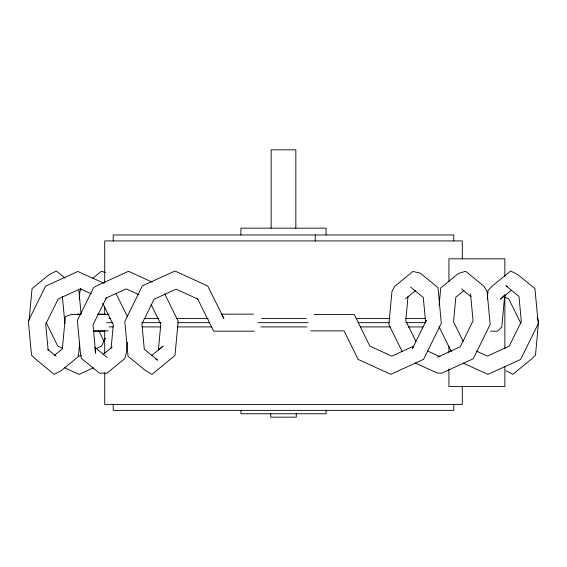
<?xml version="1.0" encoding="UTF-8"?>
<svg xmlns="http://www.w3.org/2000/svg" width="567" height="567" viewBox="0 0 567 567"><rect width="100%" height="100%" fill="white"/><g stroke="black" fill="none" stroke-linecap="round" stroke-linejoin="round"><path stroke-width="0.85" d="M29.115 320.242L32.057 288.646L49.449 274.435L56.346 271.019L65.162 278.227M79.21 299.107L79.94 291.225L81.294 289.078M79.671 342.666L78.374 356.6L61.016 370.783L54.163 374.326L35.841 359.358L31.511 355.105L28.35 321.071L45.551 286.179L77.799 271.451L104.193 283.316M111.104 348.45L113.301 324.756L102.755 303.352M127.327 342.277L126.363 352.695L124.889 358.521L106.794 373.299L99.367 373.043L81.343 358.316L80.337 352.32L77.381 320.518L93.626 287.561L95.816 286.222L128.503 271.295L152.19 282.111M408.049 296.165L405.766 320.752L415.937 341.384M439.113 305.252L440.722 287.923L458.405 273.478L465.62 271.295L483.899 286.222L487.06 291.225L490.15 324.501L473.261 358.762L441.438 373.299L437.285 373.043L415.136 362.93M487.301 299.092L488.116 290.318L492.333 285.988L510.654 271.019L517.551 274.435L534.943 288.646L538.211 323.75L520.612 359.45L487.918 374.376L463.14 363.064M504.765 294.812L501.788 326.918L497.571 331.178L490.512 331.178M106.447 297.569L93.023 324.806L95.66 353.213L94.937 348.925M105.356 338.301L101.507 346.118L96.043 348.613M504.162 295.428L500.548 299.142L511.399 290.276M92.577 278.482L101.38 271.295L105.391 272.507M54.453 355.381L62.356 348.932L65.354 316.606L71.265 314.458L80.897 314.458M103.003 354.495L112.167 347.011M151.58 355.537L163.105 346.118L158.391 350.08L160.794 324.161L151.127 304.543M405.561 298.774L415.802 290.41M463.955 290.58L455.84 297.207L453.543 321.879L463.182 341.426M80.564 288.738L58.203 298.951L45.729 324.253L48.16 350.42M105.831 298.192L126.186 288.894L138.894 294.698M81.23 355.381L79.671 356.09L78.104 355.374M93.47 367.806L79.082 374.376L64.73 367.82M437.483 357.175L460.276 346.763L473.055 320.83L470.553 293.897M77.282 314.153L80.819 314.153M97.63 314.153L105.59 314.153M253.428 314.153L221.577 314.153L223.866 318.406L207.692 285.988L174.919 271.019L142.303 285.917L124.797 321.432L128.036 356.289L145.265 370.364L151.949 374.376L174.99 355.452L178.173 321.17L164.721 293.876M97.531 314.458L108.914 314.458M313.976 314.458L354.247 314.458L369.847 346.104L391.825 356.14L413.655 346.175L412.457 348.514L426.313 320.412L425.576 321.999L423.294 297.469L410.551 287.058M109.055 318.406L110.799 318.406M144.16 318.406L158.838 318.406M176.472 318.406L208.181 318.406M261.671 318.406L306.201 318.406M356.175 318.406L389.649 318.406M405.518 318.406L425.427 318.406M106.688 322.666L112.783 322.666M141.722 322.666L161.12 322.666M177.868 322.666L209.634 322.666M258.056 322.666L308.065 322.666M358.252 322.666L389.132 322.666M405.88 322.666L425.278 322.666M109.055 326.918L113.35 326.918M142.437 326.918L160.603 326.918M177.351 326.918L211.704 326.918M260.799 326.918L307.073 326.918M360.577 326.918L390.528 326.918M408.162 326.918L422.84 326.918M93.449 330.873L108.34 330.873M310.787 330.873L344.07 330.873L358.146 359.428L390.776 374.326L423.549 359.358L441.31 323.332L438 287.66L420.218 273.131L412.911 271.451L394.667 286.349L391.939 291.594L388.877 324.572L402.131 351.469M93.264 331.178L104.739 331.178M254.335 331.178L213.724 331.178L197.408 298.469M504.006 296.761L508.797 298.951L520.882 323.466M476.415 351.108L487.329 356.09L509.244 346.083L521.328 321.581L518.996 296.484L505.856 285.754L507.394 286.512M427.383 350.916L440.056 356.707M197.933 299.142L176.096 289.17L154.096 299.213L141.934 323.892L144.287 349.244L157.583 360.102L155.358 358.762M80.401 288.851L91.386 293.862M62.448 348.23L57.756 346.083L46.062 322.368M505.984 370.783L512.837 374.326L531.159 359.358L535.489 355.105L538.65 321.071L537.084 317.903M461.467 288.894L471 296.683M94.654 347.217L107.156 357.43M47.904 349.499L56.041 356.14M438.957 326.578L451.289 351.597M116.072 293.656L127.391 316.613M98.977 331.05L104.016 341.263M78.884 290.318L81.088 314.019M62.391 296.548L64.893 323.452M504.864 276.427L504.864 258.807L448.922 258.807L448.922 281.593M504.864 294.918L504.864 348.648M504.864 366.261L504.864 386.517L448.922 386.517L448.922 368.989M462.296 258.807L462.296 240.932L104.704 240.932L104.704 282.309M462.296 386.517L462.296 404.399L104.704 404.399L104.704 372.703M453.777 240.932L453.777 234.972L113.223 234.972L113.223 240.932M453.777 404.399L453.777 410.359L113.223 410.359L113.223 404.399M448.922 346.203L448.922 352.341M326.068 234.972L326.068 228.161L240.932 228.161L240.932 234.972M326.068 410.359L326.068 413.761L240.932 413.761L240.932 410.359M315.259 234.972L315.259 240.932M296.272 413.761L296.272 417.17L270.728 417.17L270.728 413.761M295.839 228.161L295.839 149.83L271.161 149.83L271.161 228.161M104.704 306.96L104.704 314.883M104.704 330.441L104.704 353.333"/></g></svg>
